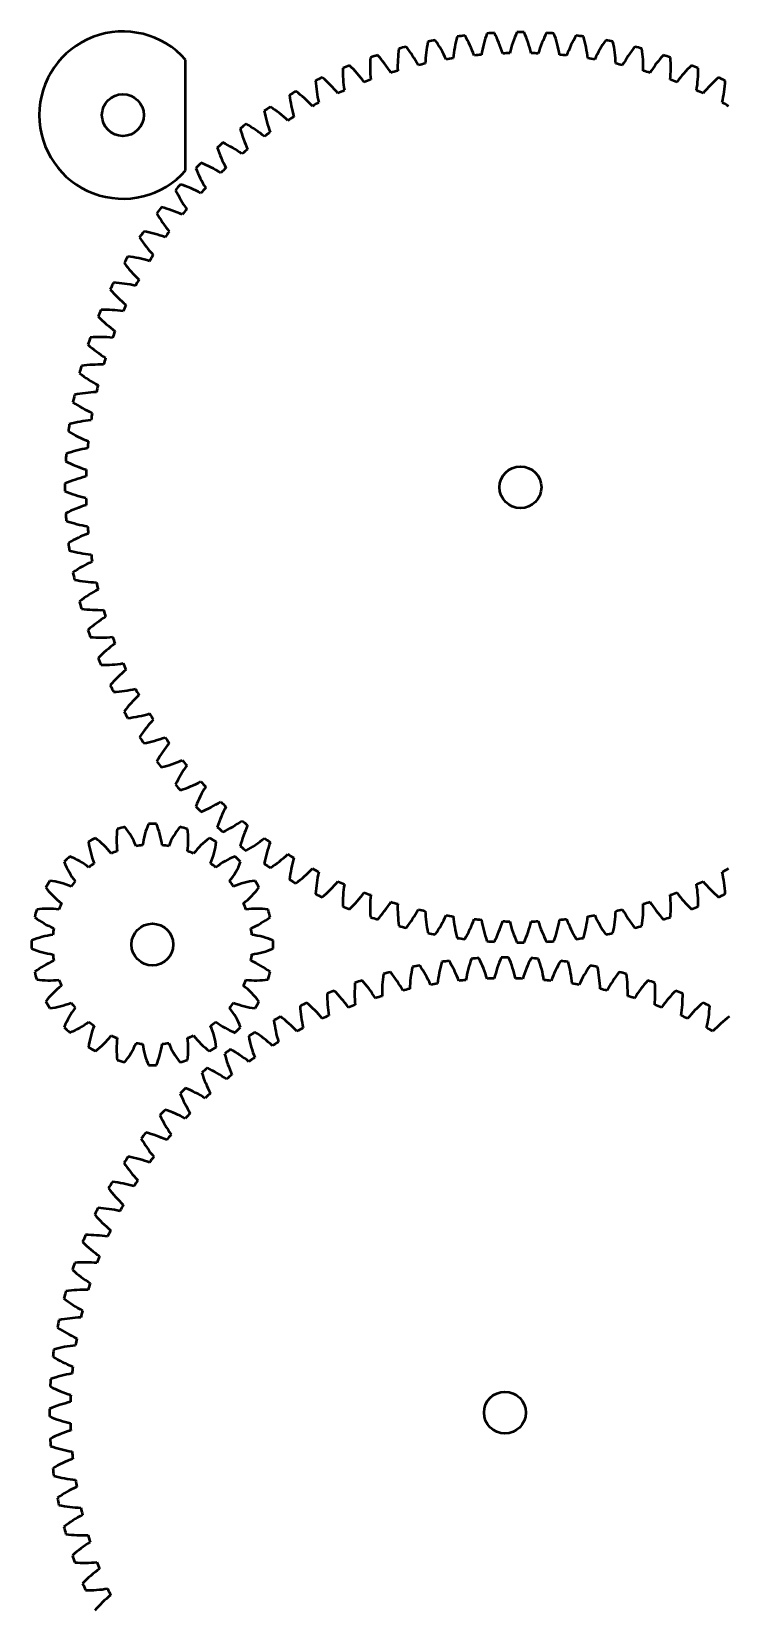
# Model space of a CAD drawing. Header units: inches. Extents: x 0.1 to 23.9, y 0 to 18.
# Drawn here: x 0.1 to 4.27, y 8.45 to 17.87 of the extents above; entities that cross this region are included whole.
import ezdxf

# ---------------------------------------------------------------- set-up
doc = ezdxf.new("R2010")
doc.units = ezdxf.units.IN
doc.header["$MEASUREMENT"] = 0
doc.layers.add('Visible (ANSI)', color=7, linetype='Continuous', lineweight=50)

msp = doc.modelspace()

# ---------------------------------------------------------------- linework, layer by layer
at = {"layer": 'Visible (ANSI)'}
msp.add_line((1.0244, 17.0411), (1.0244, 17.7025), dxfattribs=at)
for centre in [(0.6494, 17.3718), (3.0253, 15.1457), (0.8258, 12.4111), (2.9325, 9.6117)]:
    msp.add_circle(centre, 0.125, dxfattribs=at)
for centre, radius, start, end in [((0.6494, 17.3718), 0.5, 41.40962, 318.59038), ((3.2329, 17.6511), 0.7772, 168.10678, 177.8756), ((3.0253, 15.1457), 2.7222, 100.78125, 101.71875), ((1.8747, 17.3809), 0.7772, 24.6244, 34.39322), ((3.3963, 17.6321), 0.7772, 164.35678, 174.1256), ((3.0253, 15.1457), 2.7222, 97.03125, 97.96875), ((2.0234, 17.4514), 0.7772, 20.8744, 30.64322), ((3.5582, 17.6025), 0.7772, 160.60678, 170.3756), ((3.0253, 15.1457), 2.7222, 93.28125, 94.21875), ((2.1763, 17.5119), 0.7772, 17.1244, 26.89322), ((3.7177, 17.5624), 0.7772, 156.85678, 166.6256), ((3.0253, 15.1457), 2.7222, 89.53125, 90.46875), ((2.3329, 17.5624), 0.7772, 13.3744, 23.14322), ((3.8743, 17.5119), 0.7772, 153.10678, 162.8756), ((3.0253, 15.1457), 2.7222, 85.78125, 86.71875), ((2.4924, 17.6025), 0.7772, 9.6244, 19.39322), ((4.0272, 17.4514), 0.7772, 149.35678, 159.1256), ((3.0253, 15.1457), 2.7222, 82.03125, 82.96875), ((2.6542, 17.6321), 0.7772, 5.8744, 15.64322), ((4.1759, 17.3809), 0.7772, 145.60678, 155.3756), ((3.0253, 15.1457), 2.7222, 78.28125, 79.21875), ((2.8177, 17.6511), 0.7772, 2.1244, 11.89322), ((2.9041, 17.6567), 0.7772, 175.60678, 185.3756), ((3.0253, 15.1457), 2.7222, 108.28125, 109.21875), ((1.5928, 17.2116), 0.7772, 32.1244, 41.89322), ((3.0686, 17.6593), 0.7772, 171.85678, 181.6256), ((3.0253, 15.1457), 2.7222, 104.53125, 105.46875), ((1.731, 17.3009), 0.7772, 28.3744, 38.14322), ((3.0253, 15.1457), 2.5972, 98.90625, 99.84375), ((3.0253, 15.1457), 2.5972, 95.15625, 96.09375), ((3.0253, 15.1457), 2.5972, 91.40625, 92.34375), ((3.0253, 15.1457), 2.5972, 87.65625, 88.59375), ((3.0253, 15.1457), 2.5972, 83.90625, 84.84375), ((3.0253, 15.1457), 2.5972, 80.15625, 81.09375), ((4.3196, 17.3009), 0.7772, 141.85678, 151.6256), ((3.0253, 15.1457), 2.7222, 74.53125, 75.46875), ((2.982, 17.6593), 0.7772, 358.3744, 8.14322), ((4.4578, 17.2116), 0.7772, 138.10678, 147.8756), ((3.0253, 15.1457), 2.7222, 70.78125, 71.71875), ((3.1464, 17.6567), 0.7772, 354.6244, 4.39322), ((2.7402, 17.6434), 0.7772, 179.35678, 189.1256), ((3.0253, 15.1457), 2.7222, 112.03125, 112.96875), ((1.4608, 17.1135), 0.7772, 35.8744, 45.64322), ((3.0253, 15.1457), 2.5972, 106.40625, 107.34375), ((3.0253, 15.1457), 2.5972, 102.65625, 103.59375), ((3.0253, 15.1457), 2.5972, 76.40625, 77.34375), ((3.0253, 15.1457), 2.5972, 72.65625, 73.59375), ((4.5898, 17.1135), 0.7772, 134.35678, 144.1256), ((3.0253, 15.1457), 2.7222, 67.03125, 67.96875), ((3.3104, 17.6434), 0.7772, 350.8744, 0.64322), ((3.0253, 15.1457), 2.7222, 115.78125, 116.71875), ((2.5774, 17.6194), 0.7772, 183.10678, 192.8756), ((1.3354, 17.0069), 0.7772, 39.6244, 49.39322), ((3.0253, 15.1457), 2.5972, 110.15625, 111.09375), ((3.0253, 15.1457), 2.5972, 68.90625, 69.84375), ((4.7151, 17.0069), 0.7772, 130.60678, 140.3756), ((3.0253, 15.1457), 2.7222, 63.28125, 64.21875), ((3.4731, 17.6194), 0.7772, 347.1244, 356.89322), ((3.0253, 15.1457), 2.7222, 119.53125, 120.46875), ((2.4166, 17.5848), 0.7772, 186.85678, 196.6256), ((1.2173, 16.8924), 0.7772, 43.3744, 53.14322), ((3.0253, 15.1457), 2.5972, 117.65625, 118.59375), ((3.0253, 15.1457), 2.5972, 113.90625, 114.84375), ((3.0253, 15.1457), 2.5972, 65.15625, 66.09375), ((3.0253, 15.1457), 2.5972, 61.40625, 62.34375), ((3.0253, 15.1457), 2.7222, 123.28125, 124.21875), ((2.2584, 17.5398), 0.7772, 190.60678, 200.3756), ((1.1069, 16.7704), 0.7772, 47.1244, 56.89322), ((3.0253, 15.1457), 2.5972, 121.40625, 122.34375), ((3.0253, 15.1457), 2.7222, 127.03125, 127.96875), ((2.1034, 17.4845), 0.7772, 194.35678, 204.1256), ((1.0048, 16.6415), 0.7772, 50.8744, 60.64322), ((3.0253, 15.1457), 2.5972, 125.15625, 126.09375), ((3.0253, 15.1457), 2.7222, 130.78125, 131.71875), ((1.9525, 17.4192), 0.7772, 198.10678, 207.8756), ((0.9113, 16.5062), 0.7772, 54.6244, 64.39322), ((3.0253, 15.1457), 2.5972, 128.90625, 129.84375), ((3.0253, 15.1457), 2.7222, 134.53125, 135.46875), ((1.8061, 17.3442), 0.7772, 201.85678, 211.6256), ((0.8268, 16.365), 0.7772, 58.3744, 68.14322), ((3.0253, 15.1457), 2.5972, 132.65625, 133.59375), ((3.0253, 15.1457), 2.7222, 138.28125, 139.21875), ((0.7518, 16.2186), 0.7772, 62.1244, 71.89322), ((1.6649, 17.2597), 0.7772, 205.60678, 215.3756), ((3.0253, 15.1457), 2.5972, 136.40625, 137.34375), ((3.0253, 15.1457), 2.7222, 142.03125, 142.96875), ((1.5295, 17.1662), 0.7772, 209.35678, 219.1256), ((0.6865, 16.0676), 0.7772, 65.8744, 75.64322), ((3.0253, 15.1457), 2.5972, 140.15625, 141.09375), ((3.0253, 15.1457), 2.7222, 145.78125, 146.71875), ((0.6312, 15.9127), 0.7772, 69.6244, 79.39322), ((3.0253, 15.1457), 2.5972, 143.90625, 144.84375), ((1.4006, 17.0641), 0.7772, 213.10678, 222.8756), ((3.0253, 15.1457), 2.7222, 149.53125, 150.46875), ((1.2786, 16.9537), 0.7772, 216.85678, 226.6256), ((0.5862, 15.7544), 0.7772, 73.3744, 83.14322), ((3.0253, 15.1457), 2.5972, 147.65625, 148.59375), ((3.0253, 15.1457), 2.7222, 153.28125, 154.21875), ((1.1641, 16.8356), 0.7772, 220.60678, 230.3756), ((0.5516, 15.5936), 0.7772, 77.1244, 86.89322), ((3.0253, 15.1457), 2.5972, 151.40625, 152.34375), ((3.0253, 15.1457), 2.7222, 157.03125, 157.96875), ((0.5276, 15.4309), 0.7772, 80.8744, 90.64322), ((3.0253, 15.1457), 2.5972, 155.15625, 156.09375), ((1.0576, 16.7103), 0.7772, 224.35678, 234.1256), ((3.0253, 15.1457), 2.7222, 160.78125, 161.71875), ((0.5143, 15.2669), 0.7772, 84.6244, 94.39322), ((3.0253, 15.1457), 2.5972, 158.90625, 159.84375), ((0.9594, 16.5782), 0.7772, 228.10678, 237.8756), ((3.0253, 15.1457), 2.5972, 162.65625, 163.59375), ((3.0253, 15.1457), 2.7222, 164.53125, 165.46875), ((0.8702, 16.44), 0.7772, 231.85678, 241.6256), ((0.5118, 15.1024), 0.7772, 88.3744, 98.14322), ((3.0253, 15.1457), 2.5972, 166.40625, 167.34375), ((3.0253, 15.1457), 2.7222, 168.28125, 169.21875), ((0.7901, 16.2963), 0.7772, 235.60678, 245.3756), ((0.52, 14.9381), 0.7772, 92.1244, 101.89322), ((0.5389, 14.7747), 0.7772, 95.8744, 105.64322), ((3.0253, 15.1457), 2.5972, 170.15625, 171.09375), ((3.0253, 15.1457), 2.7222, 172.03125, 172.96875), ((0.7197, 16.1477), 0.7772, 239.35678, 249.1256), ((0.5685, 14.6129), 0.7772, 99.6244, 109.39322), ((3.0253, 15.1457), 2.5972, 173.90625, 174.84375), ((3.0253, 15.1457), 2.7222, 175.78125, 176.71875), ((0.6591, 15.9947), 0.7772, 243.10678, 252.8756), ((3.0253, 15.1457), 2.7222, 179.53125, 180.46875), ((0.6086, 14.4533), 0.7772, 103.3744, 113.14322), ((3.0253, 15.1457), 2.5972, 177.65625, 178.59375), ((0.6086, 15.8382), 0.7772, 246.85678, 256.6256), ((3.0253, 15.1457), 2.5972, 181.40625, 182.34375), ((0.6591, 14.2968), 0.7772, 107.1244, 116.89322), ((3.0253, 15.1457), 2.7222, 183.28125, 184.21875), ((0.5685, 15.6786), 0.7772, 250.60678, 260.3756), ((3.0253, 15.1457), 2.5972, 185.15625, 186.09375), ((0.7197, 14.1438), 0.7772, 110.8744, 120.64322), ((3.0253, 15.1457), 2.7222, 187.03125, 187.96875), ((0.5389, 15.5168), 0.7772, 254.35678, 264.1256), ((0.7901, 13.9952), 0.7772, 114.6244, 124.39322), ((3.0253, 15.1457), 2.5972, 188.90625, 189.84375), ((3.0253, 15.1457), 2.7222, 190.78125, 191.71875), ((0.52, 15.3534), 0.7772, 258.10678, 267.8756), ((0.8702, 13.8515), 0.7772, 118.3744, 128.14322), ((3.0253, 15.1457), 2.5972, 192.65625, 193.59375), ((3.0253, 15.1457), 2.7222, 194.53125, 195.46875), ((0.5118, 15.1891), 0.7772, 261.85678, 271.6256), ((3.0253, 15.1457), 2.5972, 196.40625, 197.34375), ((0.9594, 13.7133), 0.7772, 122.1244, 131.89322), ((3.0253, 15.1457), 2.7222, 198.28125, 199.21875), ((0.5143, 15.0246), 0.7772, 265.60678, 275.3756), ((3.0253, 15.1457), 2.5972, 200.15625, 201.09375), ((1.0576, 13.5812), 0.7772, 125.8744, 135.64322), ((3.0253, 15.1457), 2.7222, 202.03125, 202.96875), ((0.5276, 14.8606), 0.7772, 269.35678, 279.1256), ((1.1641, 13.4559), 0.7772, 129.6244, 139.39322), ((3.0253, 15.1457), 2.5972, 203.90625, 204.84375), ((3.0253, 15.1457), 2.7222, 205.78125, 206.71875), ((0.5516, 14.6979), 0.7772, 273.10678, 282.8756), ((1.2786, 13.3378), 0.7772, 133.3744, 143.14322), ((3.0253, 15.1457), 2.5972, 207.65625, 208.59375), ((3.0253, 15.1457), 2.7222, 209.53125, 210.46875), ((0.5862, 14.5371), 0.7772, 276.85678, 286.6256), ((1.4006, 13.2274), 0.7772, 137.1244, 146.89322), ((3.0253, 15.1457), 2.5972, 211.40625, 212.34375), ((3.0253, 15.1457), 2.7222, 213.28125, 214.21875), ((0.6312, 14.3788), 0.7772, 280.60678, 290.3756), ((1.5295, 13.1253), 0.7772, 140.8744, 150.64322), ((3.0253, 15.1457), 2.5972, 215.15625, 216.09375), ((3.0253, 15.1457), 2.7222, 217.03125, 217.96875), ((0.6865, 14.2239), 0.7772, 284.35678, 294.1256), ((1.6649, 13.0318), 0.7772, 144.6244, 154.39322), ((3.0253, 15.1457), 2.5972, 218.90625, 219.84375), ((0.7518, 14.0729), 0.7772, 288.10678, 297.8756), ((3.0253, 15.1457), 2.5972, 222.65625, 223.59375), ((3.0253, 15.1457), 2.7222, 220.78125, 221.71875), ((1.8061, 12.9473), 0.7772, 148.3744, 158.14322), ((3.0253, 15.1457), 2.7222, 224.53125, 225.46875), ((0.8268, 13.9265), 0.7772, 291.85678, 301.6256), ((1.9525, 12.8723), 0.7772, 152.1244, 161.89322), ((3.0253, 15.1457), 2.5972, 226.40625, 227.34375), ((1.1151, 13.0334), 0.5037, 172.14764, 187.22686), ((0.8258, 12.4111), 0.7222, 103.125, 106.875), ((0.264, 12.8054), 0.5037, 22.77314, 37.85236), ((1.2663, 12.9373), 0.5037, 157.14764, 172.22686), ((0.8258, 12.4111), 0.7222, 88.125, 91.875), ((0.3852, 12.9373), 0.5037, 7.77314, 22.85236), ((1.3875, 12.8054), 0.5037, 142.14764, 157.22686), ((0.8258, 12.4111), 0.7222, 73.125, 76.875), ((0.5364, 13.0334), 0.5037, 352.77314, 7.85236), ((3.0253, 15.1457), 2.7222, 228.28125, 229.21875), ((0.9113, 13.7853), 0.7772, 295.60678, 305.3756), ((2.1034, 12.807), 0.7772, 155.8744, 165.64322), ((3.0253, 15.1457), 2.5972, 230.15625, 231.09375), ((0.8258, 12.4111), 0.7222, 118.125, 121.875), ((0.9442, 13.0871), 0.5037, 187.14764, 202.22686), ((0.1811, 12.6465), 0.5037, 37.77314, 52.85236), ((0.8258, 12.4111), 0.5972, 95.625, 99.375), ((0.8258, 12.4111), 0.5972, 80.625, 84.375), ((1.4704, 12.6465), 0.5037, 127.14764, 142.22686), ((0.8258, 12.4111), 0.7222, 58.125, 61.875), ((0.7074, 13.0871), 0.5037, 337.77314, 352.85236), ((3.0253, 15.1457), 2.7222, 232.03125, 232.96875), ((1.0048, 13.65), 0.7772, 299.35678, 309.1256), ((2.2584, 12.7517), 0.7772, 159.6244, 169.39322), ((3.0253, 15.1457), 2.5972, 233.90625, 234.84375), ((0.8258, 12.4111), 0.7222, 133.125, 136.875), ((0.1422, 12.4717), 0.5037, 52.77314, 67.85236), ((0.8258, 12.4111), 0.5972, 110.625, 114.375), ((0.8258, 12.4111), 0.5972, 65.625, 69.375), ((1.5094, 12.4717), 0.5037, 112.14764, 127.22686), ((0.8258, 12.4111), 0.7222, 43.125, 46.875), ((1.1069, 13.5211), 0.7772, 303.10678, 312.8756), ((3.0253, 15.1457), 2.5972, 237.65625, 238.59375), ((2.4166, 12.7067), 0.7772, 163.3744, 173.14322), ((0.7652, 13.0947), 0.5037, 202.14764, 217.22686), ((0.8258, 12.4111), 0.5972, 125.625, 129.375), ((0.8258, 12.4111), 0.5972, 50.625, 54.375), ((0.8864, 13.0947), 0.5037, 322.77314, 337.85236), ((3.0253, 15.1457), 2.7222, 235.78125, 236.71875), ((1.2173, 13.3991), 0.7772, 306.85678, 316.6256), ((3.0253, 15.1457), 2.5972, 241.40625, 242.34375), ((2.5774, 12.6721), 0.7772, 167.1244, 176.89322), ((3.0253, 15.1457), 2.5972, 297.65625, 298.59375), ((3.4731, 12.6721), 0.7772, 3.10678, 12.8756), ((0.8258, 12.4111), 0.7222, 148.125, 151.875), ((0.5903, 13.0557), 0.5037, 217.14764, 232.22686), ((0.1498, 12.2927), 0.5037, 67.77314, 82.85236), ((0.8258, 12.4111), 0.5972, 140.625, 144.375), ((0.8258, 12.4111), 0.5972, 35.625, 39.375), ((1.5017, 12.2927), 0.5037, 97.14764, 112.22686), ((1.0612, 13.0557), 0.5037, 307.77314, 322.85236), ((0.8258, 12.4111), 0.7222, 28.125, 31.875), ((3.0253, 15.1457), 2.7222, 239.53125, 240.46875), ((1.3354, 13.2846), 0.7772, 310.60678, 320.3756), ((3.0253, 15.1457), 2.5972, 245.15625, 246.09375), ((2.7402, 12.6481), 0.7772, 170.8744, 180.64322), ((1.4608, 13.178), 0.7772, 314.35678, 324.1256), ((3.0253, 15.1457), 2.5972, 248.90625, 249.84375), ((3.0253, 15.1457), 2.5972, 290.15625, 291.09375), ((4.5898, 13.178), 0.7772, 215.8744, 225.64322), ((3.0253, 15.1457), 2.5972, 293.90625, 294.84375), ((3.3104, 12.6481), 0.7772, 359.35678, 9.1256), ((4.7151, 13.2846), 0.7772, 219.6244, 229.39322), ((0.2035, 12.1218), 0.5037, 82.77314, 97.85236), ((0.8258, 12.4111), 0.5972, 155.625, 159.375), ((0.8258, 12.4111), 0.5972, 20.625, 24.375), ((1.4481, 12.1218), 0.5037, 82.14764, 97.22686), ((3.0253, 15.1457), 2.7222, 243.28125, 244.21875), ((3.0253, 15.1457), 2.7222, 247.03125, 247.96875), ((2.9041, 12.6348), 0.7772, 174.6244, 184.39322), ((1.5928, 13.0799), 0.7772, 318.10678, 327.8756), ((3.0253, 15.1457), 2.5972, 252.65625, 253.59375), ((3.0686, 12.6322), 0.7772, 178.3744, 188.14322), ((2.982, 12.6322), 0.7772, 351.85678, 1.6256), ((3.0253, 15.1457), 2.5972, 286.40625, 287.34375), ((4.4578, 13.0799), 0.7772, 212.1244, 221.89322), ((3.1464, 12.6348), 0.7772, 355.60678, 5.3756), ((3.0253, 15.1457), 2.7222, 292.03125, 292.96875), ((3.0253, 15.1457), 2.7222, 295.78125, 296.71875), ((0.8258, 12.4111), 0.7222, 163.125, 166.875), ((0.4315, 12.9728), 0.5037, 232.14764, 247.22686), ((1.22, 12.9728), 0.5037, 292.77314, 307.85236), ((0.8258, 12.4111), 0.7222, 13.125, 16.875), ((3.0253, 15.1457), 2.7222, 250.78125, 251.71875), ((1.731, 12.9906), 0.7772, 321.85678, 331.6256), ((3.0253, 15.1457), 2.5972, 256.40625, 257.34375), ((3.2329, 12.6404), 0.7772, 182.1244, 191.89322), ((1.8747, 12.9106), 0.7772, 325.60678, 335.3756), ((3.0253, 15.1457), 2.5972, 260.15625, 261.09375), ((3.3963, 12.6594), 0.7772, 185.8744, 195.64322), ((2.0234, 12.8401), 0.7772, 329.35678, 339.1256), ((3.0253, 15.1457), 2.5972, 263.90625, 264.84375), ((3.5582, 12.689), 0.7772, 189.6244, 199.39322), ((2.1763, 12.7795), 0.7772, 333.10678, 342.8756), ((3.0253, 15.1457), 2.5972, 267.65625, 268.59375), ((3.7177, 12.7291), 0.7772, 193.3744, 203.14322), ((2.3329, 12.7291), 0.7772, 336.85678, 346.6256), ((3.0253, 15.1457), 2.5972, 271.40625, 272.34375), ((3.8743, 12.7795), 0.7772, 197.1244, 206.89322), ((2.4924, 12.689), 0.7772, 340.60678, 350.3756), ((3.0253, 15.1457), 2.5972, 275.15625, 276.09375), ((4.0272, 12.8401), 0.7772, 200.8744, 210.64322), ((2.6542, 12.6594), 0.7772, 344.35678, 354.1256), ((3.0253, 15.1457), 2.5972, 278.90625, 279.84375), ((4.1759, 12.9106), 0.7772, 204.6244, 214.39322), ((2.8177, 12.6404), 0.7772, 348.10678, 357.8756), ((3.0253, 15.1457), 2.5972, 282.65625, 283.59375), ((4.3196, 12.9906), 0.7772, 208.3744, 218.14322), ((3.0253, 15.1457), 2.7222, 288.28125, 289.21875), ((0.8258, 12.4111), 0.7222, 178.125, 181.875), ((0.2995, 11.9706), 0.5037, 97.77314, 112.85236), ((0.8258, 12.4111), 0.5972, 170.625, 174.375), ((0.8258, 12.4111), 0.5972, 5.625, 9.375), ((1.352, 11.9706), 0.5037, 67.14764, 82.22686), ((0.8258, 12.4111), 0.7222, 358.125, 1.875), ((3.0253, 15.1457), 2.7222, 254.53125, 255.46875), ((3.0253, 15.1457), 2.7222, 258.28125, 259.21875), ((3.0253, 15.1457), 2.7222, 262.03125, 262.96875), ((3.0253, 15.1457), 2.7222, 277.03125, 277.96875), ((3.0253, 15.1457), 2.7222, 280.78125, 281.71875), ((3.0253, 15.1457), 2.7222, 284.53125, 285.46875), ((0.2995, 12.8516), 0.5037, 247.14764, 262.22686), ((0.8258, 12.4111), 0.5972, 185.625, 189.375), ((0.8258, 12.4111), 0.5972, 350.625, 354.375), ((1.352, 12.8516), 0.5037, 277.77314, 292.85236), ((3.0253, 15.1457), 2.7222, 265.78125, 266.71875), ((3.0253, 15.1457), 2.7222, 269.53125, 270.46875), ((3.0253, 15.1457), 2.7222, 273.28125, 274.21875), ((0.4315, 11.8494), 0.5037, 112.77314, 127.85236), ((0.8258, 12.4111), 0.7222, 193.125, 196.875), ((1.22, 11.8494), 0.5037, 52.14764, 67.22686), ((0.8258, 12.4111), 0.7222, 343.125, 346.875), ((2.9325, 9.6117), 2.7222, 104.53125, 105.46875), ((1.6382, 11.7668), 0.7772, 28.3744, 38.14322), ((3.1401, 12.117), 0.7772, 168.10678, 177.8756), ((2.9325, 9.6117), 2.7222, 100.78125, 101.71875), ((1.7819, 11.8468), 0.7772, 24.6244, 34.39322), ((3.3035, 12.098), 0.7772, 164.35678, 174.1256), ((2.9325, 9.6117), 2.7222, 97.03125, 97.96875), ((1.9306, 11.9173), 0.7772, 20.8744, 30.64322), ((3.4654, 12.0685), 0.7772, 160.60678, 170.3756), ((2.9325, 9.6117), 2.7222, 93.28125, 94.21875), ((2.0835, 11.9779), 0.7772, 17.1244, 26.89322), ((3.6249, 12.0283), 0.7772, 156.85678, 166.6256), ((2.9325, 9.6117), 2.7222, 89.53125, 90.46875), ((2.2401, 12.0283), 0.7772, 13.3744, 23.14322), ((3.7815, 11.9779), 0.7772, 153.10678, 162.8756), ((2.9325, 9.6117), 2.7222, 85.78125, 86.71875), ((2.3996, 12.0685), 0.7772, 9.6244, 19.39322), ((3.9344, 11.9173), 0.7772, 149.35678, 159.1256), ((2.9325, 9.6117), 2.7222, 82.03125, 82.96875), ((2.5614, 12.098), 0.7772, 5.8744, 15.64322), ((4.0831, 11.8468), 0.7772, 145.60678, 155.3756), ((2.9325, 9.6117), 2.7222, 78.28125, 79.21875), ((2.7249, 12.117), 0.7772, 2.1244, 11.89322), ((4.2268, 11.7668), 0.7772, 141.85678, 151.6256), ((2.9325, 9.6117), 2.7222, 74.53125, 75.46875), ((0.2035, 12.7004), 0.5037, 262.14764, 277.22686), ((0.5903, 11.7665), 0.5037, 127.77314, 142.85236), ((0.8258, 12.4111), 0.5972, 200.625, 204.375), ((0.8258, 12.4111), 0.5972, 335.625, 339.375), ((1.0612, 11.7665), 0.5037, 37.14764, 52.22686), ((1.4481, 12.7004), 0.5037, 262.77314, 277.85236), ((2.8113, 12.1227), 0.7772, 175.60678, 185.3756), ((2.9325, 9.6117), 2.7222, 108.28125, 109.21875), ((1.5, 11.6775), 0.7772, 32.1244, 41.89322), ((2.9758, 12.1252), 0.7772, 171.85678, 181.6256), ((2.9325, 9.6117), 2.5972, 98.90625, 99.84375), ((2.9325, 9.6117), 2.5972, 95.15625, 96.09375), ((2.9325, 9.6117), 2.5972, 91.40625, 92.34375), ((2.9325, 9.6117), 2.5972, 87.65625, 88.59375), ((2.9325, 9.6117), 2.5972, 83.90625, 84.84375), ((2.9325, 9.6117), 2.5972, 80.15625, 81.09375), ((2.8892, 12.1252), 0.7772, 358.3744, 8.14322), ((4.365, 11.6775), 0.7772, 138.10678, 147.8756), ((2.9325, 9.6117), 2.7222, 70.78125, 71.71875), ((3.0536, 12.1227), 0.7772, 354.6244, 4.39322), ((0.8258, 12.4111), 0.7222, 208.125, 211.875), ((0.1498, 12.5295), 0.5037, 277.14764, 292.22686), ((0.8258, 12.4111), 0.5972, 215.625, 219.375), ((0.8258, 12.4111), 0.5972, 320.625, 324.375), ((1.5017, 12.5295), 0.5037, 247.77314, 262.85236), ((0.8258, 12.4111), 0.7222, 328.125, 331.875), ((2.9325, 9.6117), 2.7222, 115.78125, 116.71875), ((1.2426, 11.4729), 0.7772, 39.6244, 49.39322), ((2.9325, 9.6117), 2.7222, 112.03125, 112.96875), ((2.6474, 12.1094), 0.7772, 179.35678, 189.1256), ((1.368, 11.5794), 0.7772, 35.8744, 45.64322), ((2.9325, 9.6117), 2.5972, 106.40625, 107.34375), ((2.9325, 9.6117), 2.5972, 102.65625, 103.59375), ((2.9325, 9.6117), 2.5972, 76.40625, 77.34375), ((2.9325, 9.6117), 2.5972, 72.65625, 73.59375), ((4.497, 11.5794), 0.7772, 134.35678, 144.1256), ((2.9325, 9.6117), 2.7222, 67.03125, 67.96875), ((3.2176, 12.1094), 0.7772, 350.8744, 0.64322), ((4.6224, 11.4729), 0.7772, 130.60678, 140.3756), ((2.9325, 9.6117), 2.7222, 63.28125, 64.21875), ((0.7652, 11.7275), 0.5037, 142.77314, 157.85236), ((0.8864, 11.7275), 0.5037, 22.14764, 37.22686), ((2.9325, 9.6117), 2.7222, 119.53125, 120.46875), ((1.1245, 11.3584), 0.7772, 43.3744, 53.14322), ((2.4846, 12.0854), 0.7772, 183.10678, 192.8756), ((2.9325, 9.6117), 2.5972, 113.90625, 114.84375), ((2.9325, 9.6117), 2.5972, 110.15625, 111.09375), ((2.9325, 9.6117), 2.5972, 68.90625, 69.84375), ((2.9325, 9.6117), 2.5972, 65.15625, 66.09375), ((3.3803, 12.0854), 0.7772, 347.1244, 356.89322), ((4.7405, 11.3584), 0.7772, 126.85678, 136.6256), ((0.8258, 12.4111), 0.7222, 223.125, 226.875), ((0.1422, 12.3505), 0.5037, 292.14764, 307.22686), ((0.9442, 11.7351), 0.5037, 157.77314, 172.85236), ((0.8258, 12.4111), 0.5972, 230.625, 234.375), ((0.8258, 12.4111), 0.5972, 305.625, 309.375), ((0.7074, 11.7351), 0.5037, 7.14764, 22.22686), ((1.5094, 12.3505), 0.5037, 232.77314, 247.85236), ((0.8258, 12.4111), 0.7222, 313.125, 316.875), ((2.9325, 9.6117), 2.7222, 123.28125, 124.21875), ((1.0142, 11.2364), 0.7772, 47.1244, 56.89322), ((2.3238, 12.0508), 0.7772, 186.85678, 196.6256), ((2.9325, 9.6117), 2.5972, 117.65625, 118.59375), ((2.9325, 9.6117), 2.5972, 61.40625, 62.34375), ((0.8258, 12.4111), 0.7222, 238.125, 241.875), ((0.1811, 12.1756), 0.5037, 307.14764, 322.22686), ((0.8258, 12.4111), 0.5972, 245.625, 249.375), ((1.1151, 11.7888), 0.5037, 172.77314, 187.85236), ((0.264, 12.0168), 0.5037, 322.14764, 337.22686), ((0.8258, 12.4111), 0.5972, 260.625, 264.375), ((1.2663, 11.8849), 0.5037, 187.77314, 202.85236), ((0.3852, 11.8849), 0.5037, 337.14764, 352.22686), ((0.8258, 12.4111), 0.5972, 275.625, 279.375), ((1.3875, 12.0168), 0.5037, 202.77314, 217.85236), ((0.5364, 11.7888), 0.5037, 352.14764, 7.22686), ((0.8258, 12.4111), 0.5972, 290.625, 294.375), ((1.4704, 12.1756), 0.5037, 217.77314, 232.85236), ((0.8258, 12.4111), 0.7222, 298.125, 301.875), ((2.9325, 9.6117), 2.7222, 127.03125, 127.96875), ((0.912, 11.1074), 0.7772, 50.8744, 60.64322), ((2.1656, 12.0057), 0.7772, 190.60678, 200.3756), ((2.9325, 9.6117), 2.5972, 121.40625, 122.34375), ((0.8258, 12.4111), 0.7222, 253.125, 256.875), ((0.8258, 12.4111), 0.7222, 268.125, 271.875), ((0.8258, 12.4111), 0.7222, 283.125, 286.875), ((2.0106, 11.9505), 0.7772, 194.35678, 204.1256), ((2.9325, 9.6117), 2.5972, 125.15625, 126.09375), ((2.9325, 9.6117), 2.7222, 130.78125, 131.71875), ((1.8597, 11.8852), 0.7772, 198.10678, 207.8756), ((0.8185, 10.9721), 0.7772, 54.6244, 64.39322), ((2.9325, 9.6117), 2.5972, 128.90625, 129.84375), ((2.9325, 9.6117), 2.7222, 134.53125, 135.46875), ((1.7133, 11.8101), 0.7772, 201.85678, 211.6256), ((0.734, 10.8309), 0.7772, 58.3744, 68.14322), ((2.9325, 9.6117), 2.5972, 132.65625, 133.59375), ((2.9325, 9.6117), 2.7222, 138.28125, 139.21875), ((0.659, 10.6845), 0.7772, 62.1244, 71.89322), ((2.9325, 9.6117), 2.5972, 136.40625, 137.34375), ((1.5721, 11.7257), 0.7772, 205.60678, 215.3756), ((2.9325, 9.6117), 2.7222, 142.03125, 142.96875), ((1.4367, 11.6322), 0.7772, 209.35678, 219.1256), ((0.5937, 10.5335), 0.7772, 65.8744, 75.64322), ((2.9325, 9.6117), 2.5972, 140.15625, 141.09375), ((2.9325, 9.6117), 2.7222, 145.78125, 146.71875), ((0.5384, 10.3786), 0.7772, 69.6244, 79.39322), ((2.9325, 9.6117), 2.5972, 143.90625, 144.84375), ((1.3078, 11.53), 0.7772, 213.10678, 222.8756), ((2.9325, 9.6117), 2.7222, 149.53125, 150.46875), ((1.1858, 11.4197), 0.7772, 216.85678, 226.6256), ((0.4934, 10.2204), 0.7772, 73.3744, 83.14322), ((2.9325, 9.6117), 2.5972, 147.65625, 148.59375), ((2.9325, 9.6117), 2.7222, 153.28125, 154.21875), ((0.4588, 10.0595), 0.7772, 77.1244, 86.89322), ((2.9325, 9.6117), 2.5972, 151.40625, 152.34375), ((1.0713, 11.3015), 0.7772, 220.60678, 230.3756), ((2.9325, 9.6117), 2.7222, 157.03125, 157.96875), ((0.4348, 9.8968), 0.7772, 80.8744, 90.64322), ((2.9325, 9.6117), 2.5972, 155.15625, 156.09375), ((0.9648, 11.1762), 0.7772, 224.35678, 234.1256), ((2.9325, 9.6117), 2.7222, 160.78125, 161.71875), ((0.8667, 11.0442), 0.7772, 228.10678, 237.8756), ((0.4215, 9.7328), 0.7772, 84.6244, 94.39322), ((2.9325, 9.6117), 2.5972, 158.90625, 159.84375), ((2.9325, 9.6117), 2.5972, 162.65625, 163.59375), ((2.9325, 9.6117), 2.7222, 164.53125, 165.46875), ((0.7774, 10.906), 0.7772, 231.85678, 241.6256), ((0.419, 9.5683), 0.7772, 88.3744, 98.14322), ((0.4272, 9.404), 0.7772, 92.1244, 101.89322), ((2.9325, 9.6117), 2.5972, 166.40625, 167.34375), ((2.9325, 9.6117), 2.7222, 168.28125, 169.21875), ((0.6973, 10.7623), 0.7772, 235.60678, 245.3756), ((2.9325, 9.6117), 2.7222, 172.03125, 172.96875), ((0.4461, 9.2406), 0.7772, 95.8744, 105.64322), ((2.9325, 9.6117), 2.5972, 170.15625, 171.09375), ((0.6269, 10.6136), 0.7772, 239.35678, 249.1256), ((2.9325, 9.6117), 2.7222, 175.78125, 176.71875), ((0.4757, 9.0788), 0.7772, 99.6244, 109.39322), ((2.9325, 9.6117), 2.5972, 173.90625, 174.84375), ((0.5663, 10.4607), 0.7772, 243.10678, 252.8756), ((2.9325, 9.6117), 2.5972, 177.65625, 178.59375), ((2.9325, 9.6117), 2.7222, 179.53125, 180.46875), ((0.5158, 8.9193), 0.7772, 103.3744, 113.14322), ((0.5158, 10.3041), 0.7772, 246.85678, 256.6256), ((2.9325, 9.6117), 2.5972, 181.40625, 182.34375), ((0.5663, 8.7627), 0.7772, 107.1244, 116.89322), ((2.9325, 9.6117), 2.7222, 183.28125, 184.21875), ((0.4757, 10.1446), 0.7772, 250.60678, 260.3756), ((0.6269, 8.6098), 0.7772, 110.8744, 120.64322), ((2.9325, 9.6117), 2.5972, 185.15625, 186.09375), ((2.9325, 9.6117), 2.7222, 187.03125, 187.96875), ((0.4461, 9.9827), 0.7772, 254.35678, 264.1256), ((0.6973, 8.4611), 0.7772, 114.6244, 124.39322), ((2.9325, 9.6117), 2.5972, 188.90625, 189.84375), ((2.9325, 9.6117), 2.7222, 190.78125, 191.71875), ((0.4272, 9.8193), 0.7772, 258.10678, 267.8756), ((0.7774, 8.3174), 0.7772, 118.3744, 128.14322), ((2.9325, 9.6117), 2.5972, 192.65625, 193.59375), ((2.9325, 9.6117), 2.7222, 194.53125, 195.46875), ((0.419, 9.655), 0.7772, 261.85678, 271.6256), ((2.9325, 9.6117), 2.5972, 196.40625, 197.34375), ((0.8667, 8.1792), 0.7772, 122.1244, 131.89322), ((2.9325, 9.6117), 2.7222, 198.28125, 199.21875), ((0.4215, 9.4905), 0.7772, 265.60678, 275.3756), ((0.9648, 8.0472), 0.7772, 125.8744, 135.64322), ((2.9325, 9.6117), 2.5972, 200.15625, 201.09375), ((2.9325, 9.6117), 2.7222, 202.03125, 202.96875), ((0.4348, 9.3266), 0.7772, 269.35678, 279.1256), ((1.0713, 7.9218), 0.7772, 129.6244, 139.39322), ((2.9325, 9.6117), 2.5972, 203.90625, 204.84375)]:
    msp.add_arc(centre, radius, start, end, dxfattribs=at)

doc.saveas('drawing.dxf')
